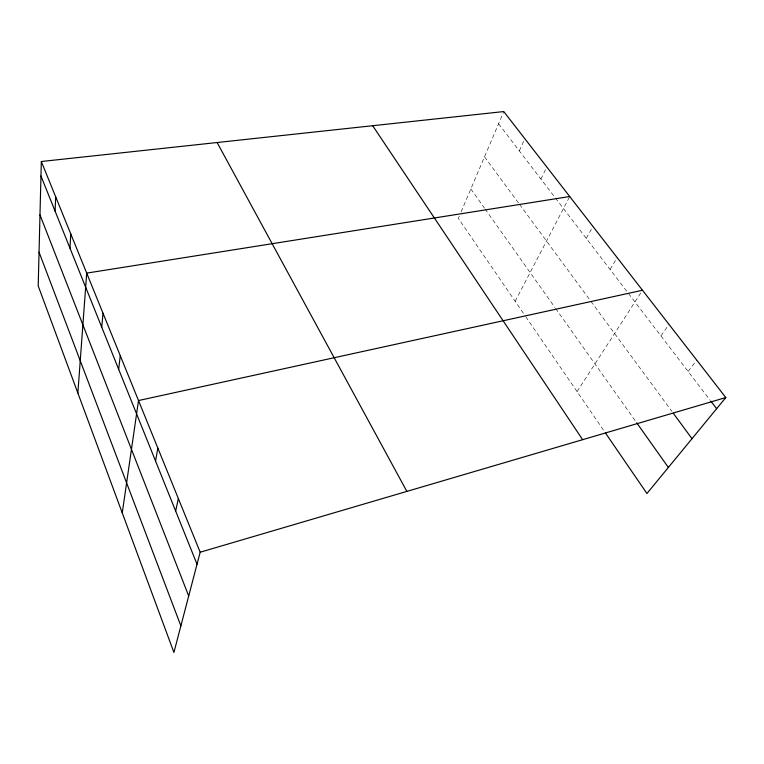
<?xml version="1.0" encoding="UTF-8"?>
<svg xmlns="http://www.w3.org/2000/svg" width="764" height="764" viewBox="0 0 764 764"><rect width="100%" height="100%" fill="white"/><g stroke="black" fill="none" stroke-linecap="round" stroke-linejoin="round"><path stroke-width="0.57" stroke-dasharray="3.82 2.86" d="M459.269 216.193L458.343 218.37L525.078 315.733M461.122 211.829L503.762 111.563M519.319 150.852L524.83 138.704M540.922 179.091L546.795 167.001M515.165 301.264L569.715 196.52M586.274 238.358L592.931 226.421M610.083 269.463L617.169 257.64M577.078 391.579L642.495 290.263M660.936 335.921L668.987 324.385M688.144 371.476L696.73 360.111M498.577 123.758L710.224 400.336M484.519 156.821L518.813 203.415M519.51 204.351L589.569 299.526M590.935 301.388L671.948 411.443M470.863 188.937L484.424 208.066M485.102 209.021L554.922 307.472M555.6 308.427L636.04 421.862M525.747 316.697L604.725 431.927"/><path stroke-width="1.15" d="M41.323 161.51L38.2 285.917L173.915 652.437L200.178 552.219L41.323 161.51L503.762 111.563L725.8 397.557L646.946 493.515L605.394 432.892M55.094 211.16L55.667 196.778M69.982 248.176L70.765 233.927M77.861 393.021L86.704 273.12L569.715 196.52M101.727 327.145L103.025 313.269M118.668 369.298L120.273 355.68M122.259 512.931L138.513 400.546L642.495 290.263M155.55 461.045L157.842 448.096M175.663 511.068L178.356 498.558M200.178 552.219L725.8 397.557M710.94 401.262L716.642 408.711M673.332 413.324L692.003 438.689M636.718 422.817L668.366 467.453M372.689 125.726L582.636 439.682M217.119 142.524L406.868 491.405M40.96 175.997L197.026 564.224M39.986 214.904L188.698 596.015M39.05 252.187L180.867 625.888"/></g></svg>
